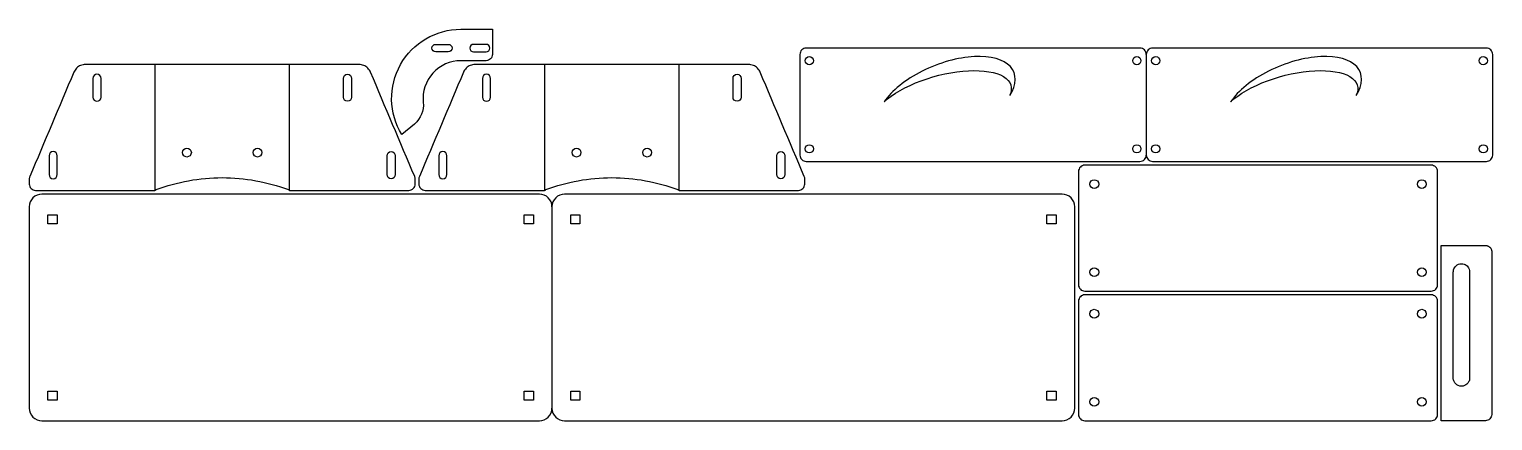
# Model space of a CAD drawing. Extents: x 4899 to 6061, y 10548 to 10859.
import ezdxf

# ---------------------------------------------------------------- set-up
doc = ezdxf.new("R2010")
doc.units = 0

# ---------------------------------------------------------------- blocks, each defined once
blk = doc.blocks.new('Part46678921', base_point=(-153.2, 0))
at = {"layer": '1'}
for points in [[(-130.9, 87.5), (-130.9, 72.5, -1), (-137.4, 72.5), (-137.4, 87.5, -1)], [(137.4, 87.5, 1), (130.9, 87.5), (130.9, 72.5, 1), (137.4, 72.5)], [(-96.2, 26), (-96.2, 11, -1), (-102.7, 11), (-102.7, 26, -1)], [(102.7, 26, 1), (96.2, 26), (96.2, 11, 1), (102.7, 11)]]:
    blk.add_lwpolyline(points, format="xyb", close=True, dxfattribs=at)
for centre in [(-28, 70), (28, 70)]:
    blk.add_circle(centre, 3.5, dxfattribs=at)
blk.add_open_spline([(153.2, 95), (153.2, 93.7), (153.2, 92.3), (153.2, 91), (153.2, 91), (153.2, 90.7), (153.1, 90.3), (153.1, 90), (153.1, 90), (153, 89.7), (152.9, 89.4), (152.8, 89.1), (152.8, 89.1), (141.1, 61.4), (129.4, 33.8), (117.8, 6.1), (117.8, 6.1), (117.3, 4.9), (116.5, 3.8), (115.6, 2.9), (115.6, 2.9), (114.7, 2), (113.6, 1.2), (112.4, 0.8), (112.4, 0.8), (111.1, 0.3), (109.9, 0), (108.5, 0), (108.5, 0), (36.2, 0), (-36.2, 0), (-108.5, 0), (-108.5, 0), (-109.9, 0), (-111.1, 0.3), (-112.4, 0.8), (-112.4, 0.8), (-113.6, 1.2), (-114.7, 2), (-115.6, 2.9), (-115.6, 2.9), (-116.5, 3.8), (-117.3, 4.9), (-117.8, 6.1), (-117.8, 6.1), (-129.4, 33.8), (-141.1, 61.4), (-152.8, 89.1), (-152.8, 89.1), (-152.9, 89.4), (-153, 89.7), (-153.1, 90), (-153.1, 90), (-153.1, 90.3), (-153.2, 90.7), (-153.2, 91), (-153.2, 91), (-153.2, 92.3), (-153.2, 93.7), (-153.2, 95), (-153.2, 95), (-153.2, 95.7), (-153, 96.3), (-152.8, 96.9), (-152.8, 96.9), (-152.5, 97.5), (-152.2, 98.1), (-151.7, 98.5), (-151.7, 98.5), (-151.2, 99), (-150.7, 99.4), (-150.1, 99.6), (-150.1, 99.6), (-149.5, 99.9), (-148.8, 100), (-148.2, 100), (-148.2, 100), (-116.6, 100), (-85, 100), (-53.4, 100), (-53.4, 100), (-53.4, 100), (-53.4, 100), (-53.4, 100), (-53.4, 100), (-53.3, 99.9), (-53.1, 99.9), (-52.9, 99.7), (-52.9, 99.7), (-52.9, 99.7), (-52.7, 99.6), (-52.6, 99.5), (-52.6, 99.5), (-52.5, 99.5), (-52.5, 99.4), (-52.5, 99.4), (-52.5, 99.4), (-35.7, 93.2), (-17.9, 89.9), (0, 89.9), (0, 89.9), (17.9, 89.9), (35.7, 93.2), (52.5, 99.4), (52.5, 99.4), (52.5, 99.4), (52.5, 99.5), (52.6, 99.5), (52.6, 99.5), (52.7, 99.6), (52.8, 99.7), (52.9, 99.7), (52.9, 99.7), (52.9, 99.7), (52.9, 99.7), (53, 99.8), (53, 99.8), (53.1, 99.9), (53.3, 99.9), (53.4, 100), (53.4, 100), (53.4, 100), (53.4, 100), (53.4, 100), (53.4, 100), (85, 100), (116.6, 100), (148.2, 100), (148.2, 100), (148.8, 100), (149.5, 99.9), (150.1, 99.6), (150.1, 99.6), (150.7, 99.4), (151.2, 99), (151.7, 98.5), (151.7, 98.5), (152.2, 98.1), (152.5, 97.5), (152.8, 96.9), (152.8, 96.9), (153, 96.3), (153.2, 95.7), (153.2, 95)], degree=3, knots=[0, 0, 0, 0, 0.027778, 0.027778, 0.027778, 0.027778, 0.055556, 0.055556, 0.055556, 0.055556, 0.083333, 0.083333, 0.083333, 0.083333, 0.111111, 0.111111, 0.111111, 0.111111, 0.138889, 0.138889, 0.138889, 0.138889, 0.166667, 0.166667, 0.166667, 0.166667, 0.194444, 0.194444, 0.194444, 0.194444, 0.222222, 0.222222, 0.222222, 0.222222, 0.25, 0.25, 0.25, 0.25, 0.277778, 0.277778, 0.277778, 0.277778, 0.305556, 0.305556, 0.305556, 0.305556, 0.333333, 0.333333, 0.333333, 0.333333, 0.361111, 0.361111, 0.361111, 0.361111, 0.388889, 0.388889, 0.388889, 0.388889, 0.416667, 0.416667, 0.416667, 0.416667, 0.444444, 0.444444, 0.444444, 0.444444, 0.472222, 0.472222, 0.472222, 0.472222, 0.5, 0.5, 0.5, 0.5, 0.527778, 0.527778, 0.527778, 0.527778, 0.555556, 0.555556, 0.555556, 0.555556, 0.583333, 0.583333, 0.583333, 0.583333, 0.611111, 0.611111, 0.611111, 0.611111, 0.638889, 0.638889, 0.638889, 0.638889, 0.666667, 0.666667, 0.666667, 0.666667, 0.694444, 0.694444, 0.694444, 0.694444, 0.722222, 0.722222, 0.722222, 0.722222, 0.75, 0.75, 0.75, 0.75, 0.777778, 0.777778, 0.777778, 0.777778, 0.805556, 0.805556, 0.805556, 0.805556, 0.833333, 0.833333, 0.833333, 0.833333, 0.861111, 0.861111, 0.861111, 0.861111, 0.888889, 0.888889, 0.888889, 0.888889, 0.916667, 0.916667, 0.916667, 0.916667, 0.944444, 0.944444, 0.944444, 0.944444, 0.972222, 0.972222, 0.972222, 0.972222, 1, 1, 1, 1], dxfattribs=at)
at = {"layer": '2'}
for p, q in [((-53.1, 0), (-53.1, 99.8)), ((53.1, 99.8), (53.1, 0))]:
    blk.add_line(p, q, dxfattribs=at)
blk = doc.blocks.new('Part385167922', base_point=(-28.7, -25))
at = {"layer": '1'}
for points in [[(55, 0), (55, -25), (35, -25, -0.414214), (30, -20), (30, 0, 0.443741), (-3, 29.9, -0.248009), (-20.3, 36.9), (-28.7, 46.9, -0.585889)], [(43, 20), (43, 10, -1), (37, 10), (37, 20, -1)], [(43, -10, 1), (37, -10), (37, -20, 1), (43, -20)]]:
    blk.add_lwpolyline(points, format="xyb", close=True, dxfattribs=at)
blk = doc.blocks.new('Part956839855', base_point=(-153.2, 0))
at = {"layer": '1'}
for points in [[(-130.9, 87.5), (-130.9, 72.5, -1), (-137.4, 72.5), (-137.4, 87.5, -1)], [(137.4, 87.5, 1), (130.9, 87.5), (130.9, 72.5, 1), (137.4, 72.5)], [(-96.2, 26), (-96.2, 11, -1), (-102.7, 11), (-102.7, 26, -1)], [(102.7, 26, 1), (96.2, 26), (96.2, 11, 1), (102.7, 11)]]:
    blk.add_lwpolyline(points, format="xyb", close=True, dxfattribs=at)
for centre in [(-28, 70), (28, 70)]:
    blk.add_circle(centre, 3.5, dxfattribs=at)
blk.add_open_spline([(153.2, 95), (153.2, 93.7), (153.2, 92.3), (153.2, 91), (153.2, 91), (153.2, 90.7), (153.1, 90.3), (153.1, 90), (153.1, 90), (153, 89.7), (152.9, 89.4), (152.8, 89.1), (152.8, 89.1), (141.1, 61.4), (129.4, 33.8), (117.8, 6.1), (117.8, 6.1), (117.3, 4.9), (116.5, 3.8), (115.6, 2.9), (115.6, 2.9), (114.7, 2), (113.6, 1.2), (112.4, 0.8), (112.4, 0.8), (111.1, 0.3), (109.9, 0), (108.5, 0), (108.5, 0), (36.2, 0), (-36.2, 0), (-108.5, 0), (-108.5, 0), (-109.9, 0), (-111.1, 0.3), (-112.4, 0.8), (-112.4, 0.8), (-113.6, 1.2), (-114.7, 2), (-115.6, 2.9), (-115.6, 2.9), (-116.5, 3.8), (-117.3, 4.9), (-117.8, 6.1), (-117.8, 6.1), (-129.4, 33.8), (-141.1, 61.4), (-152.8, 89.1), (-152.8, 89.1), (-152.9, 89.4), (-153, 89.7), (-153.1, 90), (-153.1, 90), (-153.1, 90.3), (-153.2, 90.7), (-153.2, 91), (-153.2, 91), (-153.2, 92.3), (-153.2, 93.7), (-153.2, 95), (-153.2, 95), (-153.2, 95.7), (-153, 96.3), (-152.8, 96.9), (-152.8, 96.9), (-152.5, 97.5), (-152.2, 98.1), (-151.7, 98.5), (-151.7, 98.5), (-151.2, 99), (-150.7, 99.4), (-150.1, 99.6), (-150.1, 99.6), (-149.5, 99.9), (-148.8, 100), (-148.2, 100), (-148.2, 100), (-116.6, 100), (-85, 100), (-53.4, 100), (-53.4, 100), (-53.4, 100), (-53.4, 100), (-53.4, 100), (-53.4, 100), (-53.3, 99.9), (-53.1, 99.9), (-52.9, 99.7), (-52.9, 99.7), (-52.9, 99.7), (-52.7, 99.6), (-52.6, 99.5), (-52.6, 99.5), (-52.5, 99.5), (-52.5, 99.4), (-52.5, 99.4), (-52.5, 99.4), (-35.7, 93.2), (-17.9, 89.9), (0, 89.9), (0, 89.9), (17.9, 89.9), (35.7, 93.2), (52.5, 99.4), (52.5, 99.4), (52.5, 99.4), (52.5, 99.5), (52.6, 99.5), (52.6, 99.5), (52.7, 99.6), (52.8, 99.7), (52.9, 99.7), (52.9, 99.7), (52.9, 99.7), (52.9, 99.7), (53, 99.8), (53, 99.8), (53.1, 99.9), (53.3, 99.9), (53.4, 100), (53.4, 100), (53.4, 100), (53.4, 100), (53.4, 100), (53.4, 100), (85, 100), (116.6, 100), (148.2, 100), (148.2, 100), (148.8, 100), (149.5, 99.9), (150.1, 99.6), (150.1, 99.6), (150.7, 99.4), (151.2, 99), (151.7, 98.5), (151.7, 98.5), (152.2, 98.1), (152.5, 97.5), (152.8, 96.9), (152.8, 96.9), (153, 96.3), (153.2, 95.7), (153.2, 95)], degree=3, knots=[0, 0, 0, 0, 0.027778, 0.027778, 0.027778, 0.027778, 0.055556, 0.055556, 0.055556, 0.055556, 0.083333, 0.083333, 0.083333, 0.083333, 0.111111, 0.111111, 0.111111, 0.111111, 0.138889, 0.138889, 0.138889, 0.138889, 0.166667, 0.166667, 0.166667, 0.166667, 0.194444, 0.194444, 0.194444, 0.194444, 0.222222, 0.222222, 0.222222, 0.222222, 0.25, 0.25, 0.25, 0.25, 0.277778, 0.277778, 0.277778, 0.277778, 0.305556, 0.305556, 0.305556, 0.305556, 0.333333, 0.333333, 0.333333, 0.333333, 0.361111, 0.361111, 0.361111, 0.361111, 0.388889, 0.388889, 0.388889, 0.388889, 0.416667, 0.416667, 0.416667, 0.416667, 0.444444, 0.444444, 0.444444, 0.444444, 0.472222, 0.472222, 0.472222, 0.472222, 0.5, 0.5, 0.5, 0.5, 0.527778, 0.527778, 0.527778, 0.527778, 0.555556, 0.555556, 0.555556, 0.555556, 0.583333, 0.583333, 0.583333, 0.583333, 0.611111, 0.611111, 0.611111, 0.611111, 0.638889, 0.638889, 0.638889, 0.638889, 0.666667, 0.666667, 0.666667, 0.666667, 0.694444, 0.694444, 0.694444, 0.694444, 0.722222, 0.722222, 0.722222, 0.722222, 0.75, 0.75, 0.75, 0.75, 0.777778, 0.777778, 0.777778, 0.777778, 0.805556, 0.805556, 0.805556, 0.805556, 0.833333, 0.833333, 0.833333, 0.833333, 0.861111, 0.861111, 0.861111, 0.861111, 0.888889, 0.888889, 0.888889, 0.888889, 0.916667, 0.916667, 0.916667, 0.916667, 0.944444, 0.944444, 0.944444, 0.944444, 0.972222, 0.972222, 0.972222, 0.972222, 1, 1, 1, 1], dxfattribs=at)
at = {"layer": '2'}
for p, q in [((-53.1, 0), (-53.1, 99.8)), ((53.1, 99.8), (53.1, 0))]:
    blk.add_line(p, q, dxfattribs=at)
blk = doc.blocks.new('Part519503028', base_point=(-142.5, -50))
at = {"layer": '1'}
blk.add_lwpolyline([(142.5, 45, 0.414214), (137.5, 50), (-137.5, 50, 0.414214), (-142.5, 45), (-142.5, -45, 0.414214), (-137.5, -50), (137.5, -50, 0.414214), (142.5, -45)], format="xyb", close=True, dxfattribs=at)
for centre in [(-130, 35), (130, 35), (-130, -35), (130, -35)]:
    blk.add_circle(centre, 3.5, dxfattribs=at)
blk = doc.blocks.new('Part1574064265', base_point=(-142.5, -50))
at = {"layer": '1'}
blk.add_lwpolyline([(142.5, 45, 0.414214), (137.5, 50), (-137.5, 50, 0.414214), (-142.5, 45), (-142.5, -45, 0.414214), (-137.5, -50), (137.5, -50, 0.414214), (142.5, -45)], format="xyb", close=True, dxfattribs=at)
for centre in [(-130, 35), (130, 35), (-130, -35), (130, -35)]:
    blk.add_circle(centre, 3.5, dxfattribs=at)
blk = doc.blocks.new('Part392156784', base_point=(0, -25))
at = {"layer": '1'}
for points, knots in [([(40, 109.2), (40, 109.3), (40, 109.3), (40, 109.4), (40, 109.4), (40, 109.4), (40, 109.4), (40, 109.5), (40, 109.5), (40, 109.5), (40, 109.5), (40, 109.6), (40, 109.6), (40, 109.6), (40, 109.8), (40, 109.9), (40, 109.9), (39.9, 110), (39.9, 110.2), (39.9, 110.3), (39.9, 110.3), (39.8, 110.6), (39.7, 110.9), (39.6, 111.2), (39.6, 111.2), (39.6, 111.3), (39.5, 111.4), (39.5, 111.4), (39.5, 111.4), (39.3, 111.8), (39.1, 112.2), (38.8, 112.5), (38.8, 112.5), (38.6, 112.7), (38.5, 112.9), (38.3, 113), (38.3, 113), (38, 113.3), (37.6, 113.5), (37.2, 113.7), (37.2, 113.7), (37.1, 113.8), (37, 113.9), (36.8, 113.9), (36.8, 113.9), (36.6, 114), (36.3, 114.1), (36.1, 114.1), (36.1, 114.1), (36, 114.2), (35.9, 114.2), (35.7, 114.2), (35.7, 114.2), (35.6, 114.2), (35.5, 114.2), (35.4, 114.2), (35.4, 114.2), (35.2, 114.2), (35.1, 114.2), (35, 114.3), (35, 114.3), (23.3, 114.3), (11.7, 114.3), (0, 114.3), (0, 114.3), (0, 67.8), (0, 21.4), (0, -25), (0, -25), (11.7, -25), (23.3, -25), (35, -25), (35, -25), (35.7, -25), (36.3, -24.9), (36.9, -24.6), (36.9, -24.6), (37.5, -24.4), (38.1, -24), (38.5, -23.5), (38.5, -23.5), (39, -23.1), (39.4, -22.5), (39.6, -21.9), (39.6, -21.9), (39.9, -21.3), (40, -20.7), (40, -20), (40, -20), (40, 23.1), (40, 66.2), (40, 109.2)], [0, 0, 0, 0, 0.043478, 0.043478, 0.043478, 0.043478, 0.086957, 0.086957, 0.086957, 0.086957, 0.130435, 0.130435, 0.130435, 0.130435, 0.173913, 0.173913, 0.173913, 0.173913, 0.217391, 0.217391, 0.217391, 0.217391, 0.26087, 0.26087, 0.26087, 0.26087, 0.304348, 0.304348, 0.304348, 0.304348, 0.347826, 0.347826, 0.347826, 0.347826, 0.391304, 0.391304, 0.391304, 0.391304, 0.434783, 0.434783, 0.434783, 0.434783, 0.478261, 0.478261, 0.478261, 0.478261, 0.521739, 0.521739, 0.521739, 0.521739, 0.565217, 0.565217, 0.565217, 0.565217, 0.608696, 0.608696, 0.608696, 0.608696, 0.652174, 0.652174, 0.652174, 0.652174, 0.695652, 0.695652, 0.695652, 0.695652, 0.73913, 0.73913, 0.73913, 0.73913, 0.782609, 0.782609, 0.782609, 0.782609, 0.826087, 0.826087, 0.826087, 0.826087, 0.869565, 0.869565, 0.869565, 0.869565, 0.913043, 0.913043, 0.913043, 0.913043, 0.956522, 0.956522, 0.956522, 0.956522, 1, 1, 1, 1]), ([(22.5, 93.1), (22.5, 93.1), (22.5, 93.2), (22.5, 93.2), (22.5, 93.2), (22.5, 94.7), (21.9, 96.1), (21, 97.3), (21, 97.3), (20.3, 98.2), (19.2, 99), (18.1, 99.4), (18.1, 99.4), (16.6, 99.9), (15, 99.9), (13.6, 99.3), (13.6, 99.3), (12.3, 98.7), (11.1, 97.7), (10.4, 96.4), (10.4, 96.4), (9.8, 95.4), (9.5, 94.2), (9.5, 93.1), (9.5, 93.1), (9.5, 65), (9.5, 36.9), (9.5, 8.9), (9.5, 8.9), (9.5, 8.8), (9.5, 8.8), (9.5, 8.7), (9.5, 8.7), (9.5, 7.8), (9.7, 6.9), (10.1, 6.1), (10.1, 6.1), (10.8, 4.7), (12, 3.5), (13.5, 2.9), (13.5, 2.9), (15.1, 2.3), (16.9, 2.3), (18.5, 2.9), (18.5, 2.9), (19.9, 3.5), (21, 4.5), (21.7, 5.8), (21.7, 5.8), (22.2, 6.8), (22.5, 7.8), (22.5, 8.9), (22.5, 8.9), (22.5, 36.9), (22.5, 65), (22.5, 93.1)], [0, 0, 0, 0, 0.071429, 0.071429, 0.071429, 0.071429, 0.142857, 0.142857, 0.142857, 0.142857, 0.214286, 0.214286, 0.214286, 0.214286, 0.285714, 0.285714, 0.285714, 0.285714, 0.357143, 0.357143, 0.357143, 0.357143, 0.428571, 0.428571, 0.428571, 0.428571, 0.5, 0.5, 0.5, 0.5, 0.571429, 0.571429, 0.571429, 0.571429, 0.642857, 0.642857, 0.642857, 0.642857, 0.714286, 0.714286, 0.714286, 0.714286, 0.785714, 0.785714, 0.785714, 0.785714, 0.857143, 0.857143, 0.857143, 0.857143, 0.928571, 0.928571, 0.928571, 0.928571, 1, 1, 1, 1])]:
    blk.add_open_spline(points, degree=3, knots=knots, dxfattribs=at)

msp = doc.modelspace()

# ---------------------------------------------------------------- linework, layer by layer
at = {"layer": '1'}
for points in [[(5785.5, 10839, 0.414214), (5780.5, 10844), (5515.5, 10844, 0.414214), (5510.5, 10839), (5510.5, 10759, 0.414214), (5515.5, 10754), (5780.5, 10754, 0.414214), (5785.5, 10759)], [(5313.7, 10718, 0.414214), (5303.7, 10728), (4908.7, 10728, 0.414214), (4898.7, 10718), (4898.7, 10558, 0.414214), (4908.7, 10548), (5303.7, 10548, 0.414214), (5313.7, 10558)]]:
    msp.add_lwpolyline(points, format="xyb", dxfattribs=at)
for points in [[(5785.5, 10839), (5785.5, 10759, 0.414213), (5790.5, 10754), (6055.5, 10754, 0.414214), (6060.5, 10759), (6060.5, 10839, 0.414214), (6055.5, 10844), (5790.5, 10844, 0.414214)], [(5313.7, 10718), (5313.7, 10558, 0.414213), (5323.7, 10548), (5718.7, 10548, 0.414214), (5728.7, 10558), (5728.7, 10718, 0.414214), (5718.7, 10728), (5323.7, 10728, 0.414214)]]:
    msp.add_lwpolyline(points, format="xyb", close=True, dxfattribs=at)
for points in [[(4920.9, 10711.6), (4920.9, 10704.3), (4913.6, 10704.3), (4913.6, 10711.6)], [(5298.9, 10711.6), (5298.9, 10704.3), (5291.6, 10704.3), (5291.6, 10711.6)], [(5335.9, 10711.6), (5335.9, 10704.3), (5328.6, 10704.3), (5328.6, 10711.6)], [(5713.9, 10711.6), (5713.9, 10704.3), (5706.6, 10704.3), (5706.6, 10711.6)], [(4920.9, 10571.6), (4920.9, 10564.3), (4913.6, 10564.3), (4913.6, 10571.6)], [(5298.9, 10571.6), (5298.9, 10564.3), (5291.6, 10564.3), (5291.6, 10571.6)], [(5335.9, 10571.6), (5335.9, 10564.3), (5328.6, 10564.3), (5328.6, 10571.6)], [(5713.9, 10571.6), (5713.9, 10564.3), (5706.6, 10564.3), (5706.6, 10571.6)]]:
    msp.add_lwpolyline(points, close=True, dxfattribs=at)
for centre in [(5518, 10834), (5778, 10834), (5793, 10834), (6053, 10834), (5518, 10764), (5778, 10764), (5793, 10764), (6053, 10764)]:
    msp.add_circle(centre, 3.25, dxfattribs=at)
for points in [[(5677.1, 10806.3), (5679.9, 10812.4), (5678.1, 10817.7), (5672.1, 10821.4), (5672.1, 10821.4), (5666.1, 10825), (5656.2, 10826.6), (5644.3, 10826), (5644.3, 10826), (5632.3, 10825.4), (5619, 10822.6), (5606.8, 10818.1), (5606.8, 10818.1), (5594.5, 10813.5), (5584.1, 10807.6), (5577.4, 10801.3), (5577.4, 10801.3), (5583.4, 10810.2), (5594.2, 10819), (5607.6, 10825.7), (5607.6, 10825.7), (5621, 10832.5), (5635.9, 10836.6), (5649, 10837.3), (5649, 10837.3), (5662, 10837.9), (5672.3, 10835.1), (5677.6, 10829.3), (5677.6, 10829.3), (5682.8, 10823.5), (5682.7, 10815.2), (5677.1, 10806.3)], [(5952.1, 10806.3), (5954.9, 10812.4), (5953.1, 10817.7), (5947.1, 10821.4), (5947.1, 10821.4), (5941.1, 10825), (5931.2, 10826.6), (5919.3, 10826), (5919.3, 10826), (5907.3, 10825.4), (5894, 10822.6), (5881.8, 10818.1), (5881.8, 10818.1), (5869.5, 10813.5), (5859.1, 10807.6), (5852.4, 10801.3), (5852.4, 10801.3), (5858.4, 10810.2), (5869.2, 10819), (5882.6, 10825.7), (5882.6, 10825.7), (5896, 10832.5), (5910.9, 10836.6), (5924, 10837.3), (5924, 10837.3), (5937, 10837.9), (5947.3, 10835.1), (5952.6, 10829.3), (5952.6, 10829.3), (5957.8, 10823.5), (5957.7, 10815.2), (5952.1, 10806.3)]]:
    msp.add_open_spline(points, degree=3, knots=[0, 0, 0, 0, 0.125, 0.125, 0.125, 0.125, 0.25, 0.25, 0.25, 0.25, 0.375, 0.375, 0.375, 0.375, 0.5, 0.5, 0.5, 0.5, 0.625, 0.625, 0.625, 0.625, 0.75, 0.75, 0.75, 0.75, 0.875, 0.875, 0.875, 0.875, 1, 1, 1, 1], dxfattribs=at)

# ---------------------------------------------------------------- block references
for name, p, rotation in [('Part385167922', (5266.4, 10775.3), 90.0000001836389), ('Part46678921', (5205.1, 10831), 180), ('Part956839855', (5514.4, 10831), 180), ('Part519503028', (6016.7, 10751), 180)]:
    msp.add_blockref(name, p, dxfattribs=dict(at, rotation=rotation))
for name, p in [('Part392156784', (6019.7, 10548)), ('Part1574064265', (5731.7, 10548))]:
    msp.add_blockref(name, p, dxfattribs=at)

doc.saveas('drawing.dxf')
